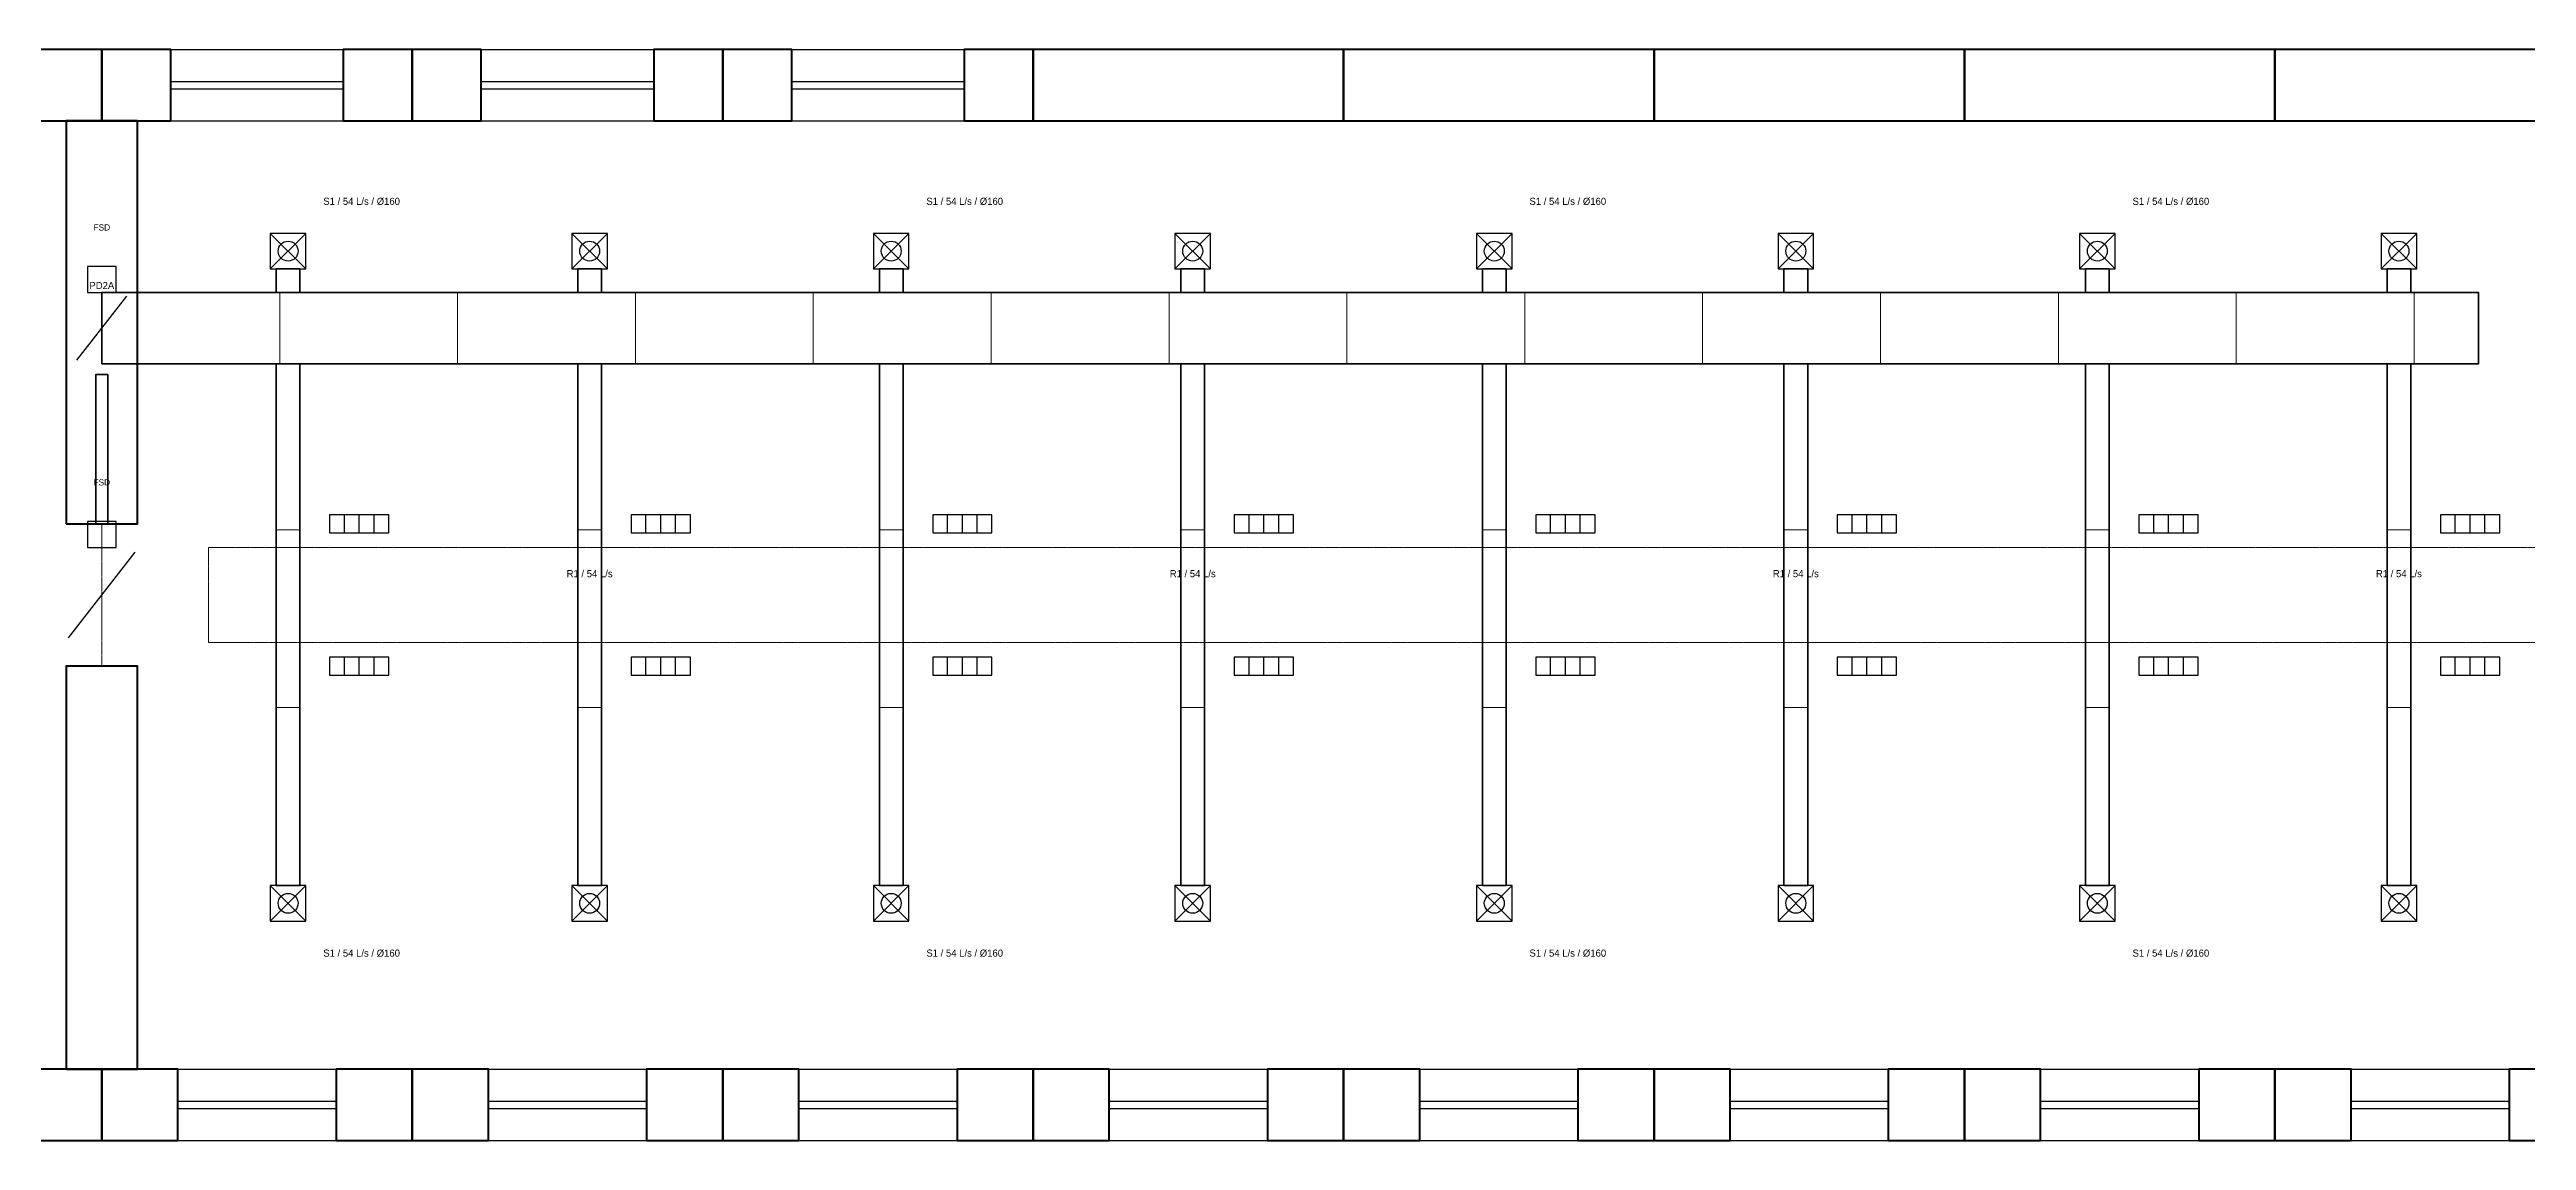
# Model space of a CAD drawing. Header units: millimetres. Extents: x 0 to 251977, y -4600 to 4600.
# Drawn here: x 41797 to 62686, y -4600 to 4600 of the extents above; entities that cross this region are included whole.
import ezdxf
from ezdxf.enums import TextEntityAlignment as Align

# ---------------------------------------------------------------- set-up
doc = ezdxf.new("R2010")
doc.units = ezdxf.units.MM
doc.linetypes.add('DASHED', pattern=[1.524, 1.27, -0.254])
for name, color, linetype, lineweight in [('A-ANNO-TEXT', 7, 'CONTINUOUS', 25), ('A-DOOR-PRES', 1, 'CONTINUOUS', 35), ('A-GLAZ', 5, 'CONTINUOUS', 25), ('A-HIDN', 8, 'DASHED', 18), ('A-WALL-BHD', 7, 'CONTINUOUS', 50), ('A-WALL-PRHU', 7, 'CONTINUOUS', 70), ('M-ANNO-TEXT', 7, 'CONTINUOUS', 25), ('M-DUCT-HIDN', 8, 'DASHED', 18), ('M-DUCT-JNT', 8, 'CONTINUOUS', 13), ('M-DUCT-SUPP', 5, 'CONTINUOUS', 35), ('M-HVAC-DAMP', 1, 'CONTINUOUS', 25), ('M-HVAC-DIFF', 5, 'CONTINUOUS', 25), ('M-HVAC-GRIL', 30, 'CONTINUOUS', 25)]:
    doc.layers.add(name, color=color, linetype=linetype, lineweight=lineweight)

msp = doc.modelspace()

# ---------------------------------------------------------------- linework, layer by layer
at = {"layer": 'A-DOOR-PRES'}
for p, q in [((41938, 600), (42538, 600)), ((41938, -600), (42538, -600))]:
    msp.add_line(p, q, dxfattribs=at)
msp.add_lwpolyline([(42188, 600), (42288, 600), (42288, 1860), (42188, 1860)], close=True, dxfattribs=at)
at = {"layer": 'A-GLAZ'}
for p, q in [((42820, 4600), (44274, 4600)), ((45438, 4600), (46892, 4600)), ((48056, 4600), (49510, 4600)), ((42820, 4330), (44274, 4330)), ((42820, 4270), (44274, 4270)), ((45438, 4330), (46892, 4330)), ((45438, 4270), (46892, 4270)), ((48056, 4330), (49510, 4330)), ((48056, 4270), (49510, 4270)), ((42820, 4000), (44274, 4000)), ((45438, 4000), (46892, 4000)), ((48056, 4000), (49510, 4000)), ((42880, -4000), (44214, -4000)), ((45498, -4000), (46832, -4000)), ((48116, -4000), (49450, -4000)), ((50734, -4000), (52068, -4000)), ((53352, -4000), (54686, -4000)), ((55970, -4000), (57304, -4000)), ((58588, -4000), (59922, -4000)), ((61206, -4000), (62540, -4000)), ((42880, -4270), (44214, -4270)), ((42880, -4330), (44214, -4330)), ((45498, -4270), (46832, -4270)), ((45498, -4330), (46832, -4330)), ((48116, -4270), (49450, -4270)), ((48116, -4330), (49450, -4330)), ((50734, -4270), (52068, -4270)), ((50734, -4330), (52068, -4330)), ((53352, -4270), (54686, -4270)), ((53352, -4330), (54686, -4330)), ((55970, -4270), (57304, -4270)), ((55970, -4330), (57304, -4330)), ((58588, -4270), (59922, -4270)), ((58588, -4330), (59922, -4330)), ((61206, -4270), (62540, -4270)), ((61206, -4330), (62540, -4330)), ((42880, -4600), (44214, -4600)), ((45498, -4600), (46832, -4600)), ((48116, -4600), (49450, -4600)), ((50734, -4600), (52068, -4600)), ((53352, -4600), (54686, -4600)), ((55970, -4600), (57304, -4600)), ((58588, -4600), (59922, -4600)), ((61206, -4600), (62540, -4600))]:
    msp.add_line(p, q, dxfattribs=at)
at = {"layer": 'A-HIDN'}
msp.add_line((42238, -600), (42238, 600), dxfattribs=at)
at = {"layer": 'A-WALL-BHD'}
for points in [[(41938, 600), (42538, 600), (42538, 4000), (41938, 4000)], [(41938, -4000), (42538, -4000), (42538, -600), (41938, -600)]]:
    msp.add_lwpolyline(points, close=True, dxfattribs=at)
at = {"layer": 'A-WALL-PRHU'}
for points in [[(41656, 4000), (42238, 4000), (42238, 4600), (41656, 4600)], [(42238, 4000), (42820, 4000), (42820, 4600), (42238, 4600)], [(44274, 4000), (44856, 4000), (44856, 4600), (44274, 4600)], [(44856, 4000), (45438, 4000), (45438, 4600), (44856, 4600)], [(46892, 4000), (47474, 4000), (47474, 4600), (46892, 4600)], [(47474, 4000), (48056, 4000), (48056, 4600), (47474, 4600)], [(49510, 4000), (50092, 4000), (50092, 4600), (49510, 4600)], [(50092, 4000), (52710, 4000), (52710, 4600), (50092, 4600)], [(52710, 4000), (55328, 4000), (55328, 4600), (52710, 4600)], [(55328, 4000), (57946, 4000), (57946, 4600), (55328, 4600)], [(57946, 4000), (60564, 4000), (60564, 4600), (57946, 4600)], [(60564, 4000), (63182, 4000), (63182, 4600), (60564, 4600)], [(41596, -4600), (42238, -4600), (42238, -4000), (41596, -4000)], [(42238, -4600), (42880, -4600), (42880, -4000), (42238, -4000)], [(44214, -4600), (44856, -4600), (44856, -4000), (44214, -4000)], [(44856, -4600), (45498, -4600), (45498, -4000), (44856, -4000)], [(46832, -4600), (47474, -4600), (47474, -4000), (46832, -4000)], [(47474, -4600), (48116, -4600), (48116, -4000), (47474, -4000)], [(49450, -4600), (50092, -4600), (50092, -4000), (49450, -4000)], [(50092, -4600), (50734, -4600), (50734, -4000), (50092, -4000)], [(52068, -4600), (52710, -4600), (52710, -4000), (52068, -4000)], [(52710, -4600), (53352, -4600), (53352, -4000), (52710, -4000)], [(54686, -4600), (55328, -4600), (55328, -4000), (54686, -4000)], [(55328, -4600), (55970, -4600), (55970, -4000), (55328, -4000)], [(57304, -4600), (57946, -4600), (57946, -4000), (57304, -4000)], [(57946, -4600), (58588, -4600), (58588, -4000), (57946, -4000)], [(59922, -4600), (60564, -4600), (60564, -4000), (59922, -4000)], [(60564, -4600), (61206, -4600), (61206, -4000), (60564, -4000)], [(62540, -4600), (63182, -4600), (63182, -4000), (62540, -4000)]]:
    msp.add_lwpolyline(points, close=True, dxfattribs=at)
at = {"layer": 'M-DUCT-HIDN'}
msp.add_lwpolyline([(43138, -400), (63182, -400), (63182, 400), (43138, 400)], close=True, dxfattribs=at)
at = {"layer": 'M-DUCT-JNT'}
for p, q in [((43738, 1950), (43738, 2550)), ((45238, 1950), (45238, 2550)), ((46738, 1950), (46738, 2550)), ((48238, 1950), (48238, 2550)), ((49738, 1950), (49738, 2550)), ((51238, 1950), (51238, 2550)), ((52738, 1950), (52738, 2550)), ((54238, 1950), (54238, 2550)), ((55738, 1950), (55738, 2550)), ((57238, 1950), (57238, 2550)), ((58738, 1950), (58738, 2550)), ((60238, 1950), (60238, 2550)), ((61738, 1950), (61738, 2550)), ((43709, 550), (43909, 550)), ((46252, 550), (46452, 550)), ((48795, 550), (48995, 550)), ((51338, 550), (51538, 550)), ((53881, 550), (54081, 550)), ((56424, 550), (56624, 550)), ((58967, 550), (59167, 550)), ((61510, 550), (61710, 550)), ((43709, -950), (43909, -950)), ((46252, -950), (46452, -950)), ((48795, -950), (48995, -950)), ((51338, -950), (51538, -950)), ((53881, -950), (54081, -950)), ((56424, -950), (56624, -950)), ((58967, -950), (59167, -950)), ((61510, -950), (61710, -950))]:
    msp.add_line(p, q, dxfattribs=at)
at = {"layer": 'M-DUCT-SUPP'}
for points in [[(43709, 2550), (43909, 2550), (43909, 2750), (43709, 2750)], [(46252, 2550), (46452, 2550), (46452, 2750), (46252, 2750)], [(48795, 2550), (48995, 2550), (48995, 2750), (48795, 2750)], [(51338, 2550), (51538, 2550), (51538, 2750), (51338, 2750)], [(53881, 2550), (54081, 2550), (54081, 2750), (53881, 2750)], [(56424, 2550), (56624, 2550), (56624, 2750), (56424, 2750)], [(58967, 2550), (59167, 2550), (59167, 2750), (58967, 2750)], [(61510, 2550), (61710, 2550), (61710, 2750), (61510, 2750)], [(42238, 1950), (62282, 1950), (62282, 2550), (42238, 2550)], [(43709, -2450), (43909, -2450), (43909, 1950), (43709, 1950)], [(46252, -2450), (46452, -2450), (46452, 1950), (46252, 1950)], [(48795, -2450), (48995, -2450), (48995, 1950), (48795, 1950)], [(51338, -2450), (51538, -2450), (51538, 1950), (51338, 1950)], [(53881, -2450), (54081, -2450), (54081, 1950), (53881, 1950)], [(56424, -2450), (56624, -2450), (56624, 1950), (56424, 1950)], [(58967, -2450), (59167, -2450), (59167, 1950), (58967, 1950)], [(61510, -2450), (61710, -2450), (61710, 1950), (61510, 1950)]]:
    msp.add_lwpolyline(points, close=True, dxfattribs=at)
at = {"layer": 'M-HVAC-DAMP'}
for p, q in [((42028, 1980), (42448, 2520)), ((42028, 1980), (42448, 2520)), ((41958, -360), (42518, 360)), ((41958, -360), (42518, 360))]:
    msp.add_line(p, q, dxfattribs=at)
for points in [[(42118, 2550), (42358, 2550), (42358, 2770), (42118, 2770)], [(42118, 2550), (42358, 2550), (42358, 2770), (42118, 2770)], [(42118, 400), (42358, 400), (42358, 620), (42118, 620)], [(42118, 400), (42358, 400), (42358, 620), (42118, 620)]]:
    msp.add_lwpolyline(points, close=True, dxfattribs=at)
at = {"layer": 'M-HVAC-DIFF'}
for p, q in [((43659, 2750), (43959, 3050)), ((43659, 3050), (43959, 2750)), ((46202, 2750), (46502, 3050)), ((46202, 3050), (46502, 2750)), ((48745, 2750), (49045, 3050)), ((48745, 3050), (49045, 2750)), ((51288, 2750), (51588, 3050)), ((51288, 3050), (51588, 2750)), ((53831, 2750), (54131, 3050)), ((53831, 3050), (54131, 2750)), ((56374, 2750), (56674, 3050)), ((56374, 3050), (56674, 2750)), ((58917, 2750), (59217, 3050)), ((58917, 3050), (59217, 2750)), ((61460, 2750), (61760, 3050)), ((61460, 3050), (61760, 2750)), ((43659, -2750), (43959, -2450)), ((43659, -2450), (43959, -2750)), ((46202, -2750), (46502, -2450)), ((46202, -2450), (46502, -2750)), ((48745, -2750), (49045, -2450)), ((48745, -2450), (49045, -2750)), ((51288, -2750), (51588, -2450)), ((51288, -2450), (51588, -2750)), ((53831, -2750), (54131, -2450)), ((53831, -2450), (54131, -2750)), ((56374, -2750), (56674, -2450)), ((56374, -2450), (56674, -2750)), ((58917, -2750), (59217, -2450)), ((58917, -2450), (59217, -2750)), ((61460, -2750), (61760, -2450)), ((61460, -2450), (61760, -2750))]:
    msp.add_line(p, q, dxfattribs=at)
for points in [[(43659, 2750), (43959, 2750), (43959, 3050), (43659, 3050)], [(46202, 2750), (46502, 2750), (46502, 3050), (46202, 3050)], [(48745, 2750), (49045, 2750), (49045, 3050), (48745, 3050)], [(51288, 2750), (51588, 2750), (51588, 3050), (51288, 3050)], [(53831, 2750), (54131, 2750), (54131, 3050), (53831, 3050)], [(56374, 2750), (56674, 2750), (56674, 3050), (56374, 3050)], [(58917, 2750), (59217, 2750), (59217, 3050), (58917, 3050)], [(61460, 2750), (61760, 2750), (61760, 3050), (61460, 3050)], [(43659, -2750), (43959, -2750), (43959, -2450), (43659, -2450)], [(46202, -2750), (46502, -2750), (46502, -2450), (46202, -2450)], [(48745, -2750), (49045, -2750), (49045, -2450), (48745, -2450)], [(51288, -2750), (51588, -2750), (51588, -2450), (51288, -2450)], [(53831, -2750), (54131, -2750), (54131, -2450), (53831, -2450)], [(56374, -2750), (56674, -2750), (56674, -2450), (56374, -2450)], [(58917, -2750), (59217, -2750), (59217, -2450), (58917, -2450)], [(61460, -2750), (61760, -2750), (61760, -2450), (61460, -2450)]]:
    msp.add_lwpolyline(points, close=True, dxfattribs=at)
for centre in [(43809, 2900), (46352, 2900), (48895, 2900), (51438, 2900), (53981, 2900), (56524, 2900), (59067, 2900), (61610, 2900), (43809, -2600), (46352, -2600), (48895, -2600), (51438, -2600), (53981, -2600), (56524, -2600), (59067, -2600), (61610, -2600)]:
    msp.add_circle(centre, 84, dxfattribs=at)
at = {"layer": 'M-HVAC-GRIL'}
for p, q in [((44284, 525), (44284, 675)), ((44409, 525), (44409, 675)), ((44534, 525), (44534, 675)), ((46827, 525), (46827, 675)), ((46952, 525), (46952, 675)), ((47077, 525), (47077, 675)), ((49370, 525), (49370, 675)), ((49495, 525), (49495, 675)), ((49620, 525), (49620, 675)), ((51913, 525), (51913, 675)), ((52038, 525), (52038, 675)), ((52163, 525), (52163, 675)), ((54456, 525), (54456, 675)), ((54581, 525), (54581, 675)), ((54706, 525), (54706, 675)), ((56999, 525), (56999, 675)), ((57124, 525), (57124, 675)), ((57249, 525), (57249, 675)), ((59542, 525), (59542, 675)), ((59667, 525), (59667, 675)), ((59792, 525), (59792, 675)), ((62085, 525), (62085, 675)), ((62210, 525), (62210, 675)), ((62335, 525), (62335, 675)), ((44284, -675), (44284, -525)), ((44409, -675), (44409, -525)), ((44534, -675), (44534, -525)), ((46827, -675), (46827, -525)), ((46952, -675), (46952, -525)), ((47077, -675), (47077, -525)), ((49370, -675), (49370, -525)), ((49495, -675), (49495, -525)), ((49620, -675), (49620, -525)), ((51913, -675), (51913, -525)), ((52038, -675), (52038, -525)), ((52163, -675), (52163, -525)), ((54456, -675), (54456, -525)), ((54581, -675), (54581, -525)), ((54706, -675), (54706, -525)), ((56999, -675), (56999, -525)), ((57124, -675), (57124, -525)), ((57249, -675), (57249, -525)), ((59542, -675), (59542, -525)), ((59667, -675), (59667, -525)), ((59792, -675), (59792, -525)), ((62085, -675), (62085, -525)), ((62210, -675), (62210, -525)), ((62335, -675), (62335, -525))]:
    msp.add_line(p, q, dxfattribs=at)
for points in [[(44159, 525), (44659, 525), (44659, 675), (44159, 675)], [(46702, 525), (47202, 525), (47202, 675), (46702, 675)], [(49245, 525), (49745, 525), (49745, 675), (49245, 675)], [(51788, 525), (52288, 525), (52288, 675), (51788, 675)], [(54331, 525), (54831, 525), (54831, 675), (54331, 675)], [(56874, 525), (57374, 525), (57374, 675), (56874, 675)], [(59417, 525), (59917, 525), (59917, 675), (59417, 675)], [(61960, 525), (62460, 525), (62460, 675), (61960, 675)], [(44159, -675), (44659, -675), (44659, -525), (44159, -525)], [(46702, -675), (47202, -675), (47202, -525), (46702, -525)], [(49245, -675), (49745, -675), (49745, -525), (49245, -525)], [(51788, -675), (52288, -675), (52288, -525), (51788, -525)], [(54331, -675), (54831, -675), (54831, -525), (54331, -525)], [(56874, -675), (57374, -675), (57374, -525), (56874, -525)], [(59417, -675), (59917, -675), (59917, -525), (59417, -525)], [(61960, -675), (62460, -675), (62460, -525), (61960, -525)]]:
    msp.add_lwpolyline(points, close=True, dxfattribs=at)

# ---------------------------------------------------------------- texts
at = {"layer": 'A-ANNO-TEXT'}
msp.add_text('PD2A', height=60, dxfattribs=at).set_placement((42238, 2610), align=Align.MIDDLE_CENTER)
at = {"layer": 'M-ANNO-TEXT'}
for s, height, p in [('S1 / 54 L/s / Ø160', 60, (44429, 3320)), ('S1 / 54 L/s / Ø160', 60, (49515, 3320)), ('S1 / 54 L/s / Ø160', 60, (54601, 3320)), ('S1 / 54 L/s / Ø160', 60, (59687, 3320)), ('FSD', 52.5, (42238, 3100)), ('FSD', 52.5, (42238, 3100)), ('FSD', 52.5, (42238, 950)), ('FSD', 52.5, (42238, 950)), ('R1 / 54 L/s', 60, (46352, 180)), ('R1 / 54 L/s', 60, (51438, 180)), ('R1 / 54 L/s', 60, (56524, 180)), ('R1 / 54 L/s', 60, (61610, 180)), ('S1 / 54 L/s / Ø160', 60, (44429, -3020)), ('S1 / 54 L/s / Ø160', 60, (49515, -3020)), ('S1 / 54 L/s / Ø160', 60, (54601, -3020)), ('S1 / 54 L/s / Ø160', 60, (59687, -3020))]:
    msp.add_text(s, height=height, dxfattribs=at).set_placement(p, align=Align.MIDDLE_CENTER)

doc.saveas('drawing.dxf')
